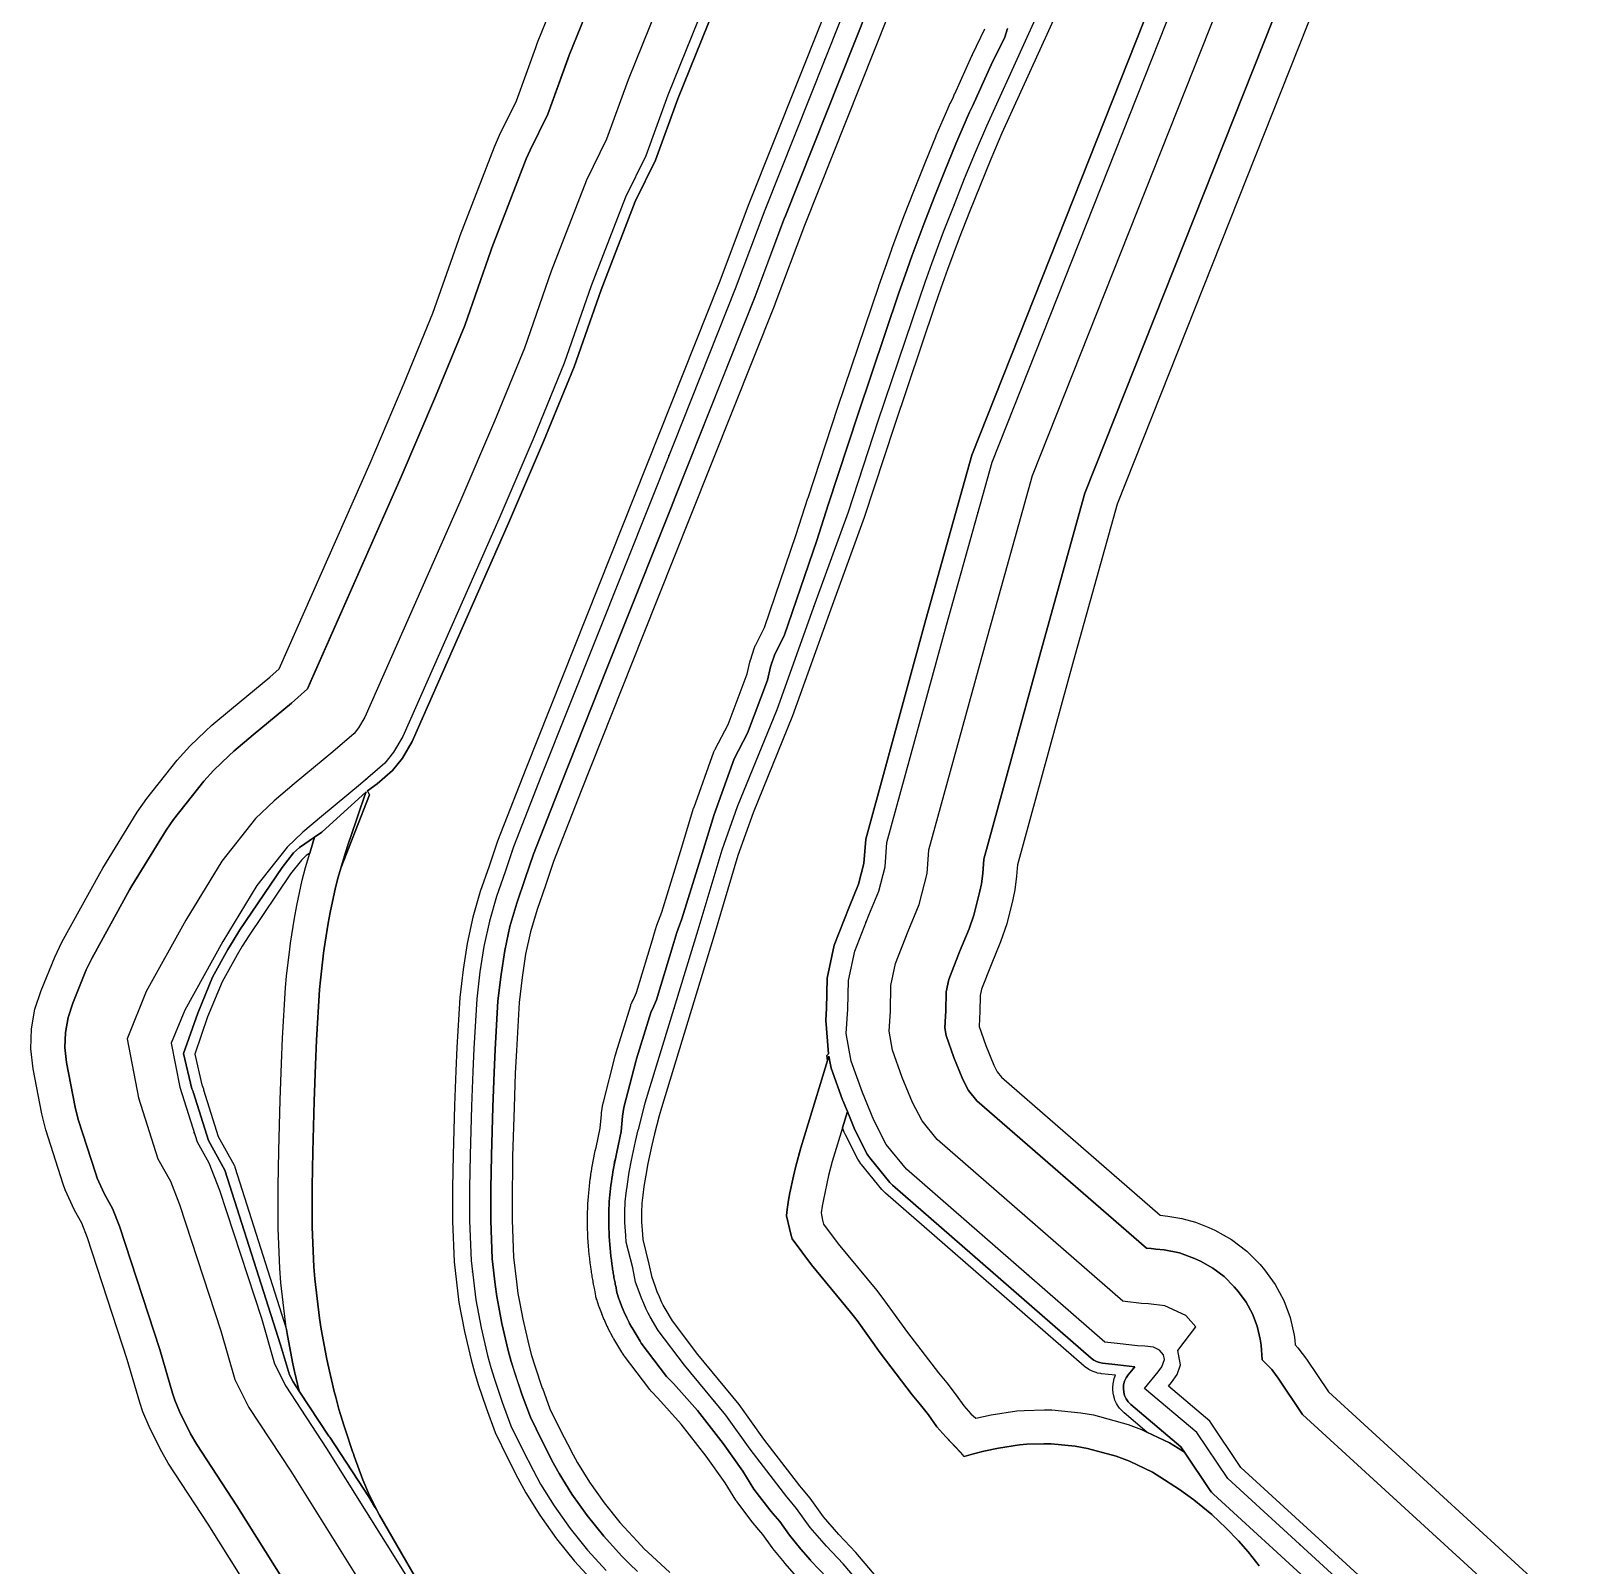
# Model space of a CAD drawing. Header units: inches. Extents: x 87989 to 118156, y 435697 to 451526.
# Drawn here: x 95059.3 to 95422.9, y 441249.4 to 441609.8 of the extents above; entities that cross this region are included whole.
import ezdxf

# ---------------------------------------------------------------- set-up
doc = ezdxf.new("R2010")
doc.units = ezdxf.units.IN
doc.header["$MEASUREMENT"] = 0
for name, color, linetype, true_color in [('As_waterkering_BWK', 7, 'Continuous', 0x7b8981), ('Beschermingszone_BWK', 7, 'Continuous', 0xcf890d), ('Grens_bebouwingsvrije_zone_BWK', 7, 'Continuous', 0x6789ae), ('Kernzone_BWK', 7, 'Continuous', 0xcb89af), ('Referentiepunten_BWK', 7, 'Continuous', 0x178980)]:
    doc.layers.add(name, color=color, linetype=linetype, true_color=true_color)

msp = doc.modelspace()

# ---------------------------------------------------------------- linework, layer by layer
at = {"layer": 'As_waterkering_BWK'}
for points in [[(95277.5851, 441682.8447), (95231.7455, 441567.7491), (95224.7912, 441549.2067), (95206.1941, 441502.511), (95204.9402, 441499.3624), (95179.3052, 441434.9972), (95172.719, 441418.1302), (95170.7301, 441412.2774), (95168.7111, 441406.4296), (95167.0207, 441400.6368), (95165.7181, 441394.7165), (95164.8246, 441388.7731), (95164.0698, 441382.4082), (95163.3782, 441370.7791), (95163.1304, 441365.3458), (95162.8295, 441357.1837), (95162.5006, 441345.7), (95162.3911, 441337.9905), (95162.3598, 441330.2398), (95162.7305, 441320.9523), (95163.8208, 441311.6842), (95165.0763, 441305.0862), (95166.5956, 441298.5908), (95167.3599, 441295.8024), (95168.2164, 441293.0663), (95170.0421, 441287.6256), (95172.052, 441282.1168), (95174.8966, 441276.362), (95177.2954, 441271.6771), (95179.0721, 441268.3631), (95182.2378, 441263.2782), (95186.0125, 441257.9616), (95190.0976, 441252.8819), (95194.4632, 441248.0736)], [(95405.2369, 441210.4712), (95340.5523, 441269.6863), (95333.2969, 441280.5136), (95321.0186, 441290.8943), (95324.1998, 441294.7453), (95325.0928, 441295.9731), (95325.6509, 441297.6474), (95325.4834, 441298.7636), (95324.5347, 441299.8799), (95323.0836, 441300.5496), (95321.0744, 441300.7728), (95319.3443, 441300.8844), (95315.2701, 441301.3867), (95311.6982, 441301.7774), (95265.0477, 441342.39), (95260.2852, 441348.2108), (95257.3748, 441353.8994), (95254.729, 441360.3817), (95252.0831, 441367.7901), (95250.8925, 441374.2724), (95251.2894, 441379.9609), (95251.4217, 441386.7078), (95252.8769, 441393.587), (95256.1842, 441402.0537), (95258.5654, 441407.7422), (95260.0206, 441413.4308), (95260.4175, 441419.1193), (95274.4405, 441470.184), (95285.1561, 441508.5487), (95334.6333, 441633.3)], [(95257.3633, 441241.1715), (95250.2039, 441249.6596), (95246.2393, 441253.8434), (95242.3841, 441258.2215), (95239.2372, 441262.6574), (95237.4163, 441264.8325), (95236.8976, 441265.3913), (95228.3497, 441276.5974), (95222.5801, 441284.6185), (95212.9187, 441296.3445), (95206.7219, 441304.5219), (95204.8492, 441307.659), (95204.3307, 441308.5903), (95203.8631, 441309.5308), (95203.2968, 441310.8022), (95202.7626, 441312.1188), (95202.2054, 441313.5797), (95201.3926, 441315.8761), (95200.7108, 441319.2154), (95199.2072, 441325.2129), (95199.0869, 441326.7958), (95198.8989, 441329.8925), (95198.8509, 441332.2958), (95198.9653, 441334.6799), (95199.1917, 441336.771), (95199.462, 441338.8848), (95199.9079, 441341.696), (95200.4532, 441344.4976), (95201.3982, 441348.8645), (95202.0077, 441351.609), (95202.0426, 441351.7477), (95203.1492, 441356.0182), (95203.6795, 441357.9704), (95216.1234, 441398.6104), (95221.7018, 441417.4212), (95225.3318, 441427.5973), (95234.6415, 441450.4166), (95243.5725, 441475.3852), (95251.388, 441496.8757), (95258.4319, 441518.26), (95268.0016, 441546.6797), (95269.4469, 441550.8286), (95270.9854, 441555.1977), (95273.7646, 441562.6456), (95276.2199, 441568.8912), (95278.7179, 441575.1333), (95281.256, 441581.3537), (95283.9159, 441587.5074), (95301.3317, 441625.8843)], [(95217.4164, 441615.6606), (95208.9497, 441594.7585), (95203.7997, 441580.4951), (95199.0041, 441570.7708), (95190.958, 441549.9115), (95184.608, 441531.7875), (95177.4642, 441514.325), (95169.2621, 441495.1426), (95146.6737, 441444.0227), (95144.5271, 441440.3608), (95142.4437, 441437.7872), (95136.7042, 441432.8304), (95127.5902, 441425.2925), (95123.1748, 441421.5468), (95119.5236, 441418.0361), (95112.3851, 441409.0119), (95104.3568, 441395.899), (95095.4432, 441379.7841), (95092.2682, 441371.9788), (95094.2526, 441361.6601), (95098.331, 441348.852), (95101.125, 441343.852), (95103.6453, 441337.4507), (95113.4852, 441307.3735), (95116.5682, 441296.6502), (95119.1891, 441291.4082), (95128.7563, 441276.7917), (95147.4107, 441247.0241)]]:
    msp.add_lwpolyline(points, dxfattribs=at)
at = {"layer": 'Beschermingszone_BWK'}
for points in [[(95118.8818, 441230.4036), (95100.9666, 441258.9918), (95091.578, 441273.3355), (95089.673, 441276.6502), (95087.0521, 441281.8921), (95085.5583, 441285.3635), (95084.8529, 441287.532), (95081.9351, 441297.6807), (95072.5834, 441326.2658), (95071.2334, 441329.6946), (95069.5236, 441332.7544), (95067.3211, 441337.5653), (95066.8866, 441338.8394), (95062.8083, 441351.6474), (95061.8464, 441355.4281), (95059.8158, 441365.9977), (95059.2952, 441370.6556), (95059.44, 441375.3403), (95060.2472, 441379.9573), (95061.7005, 441384.4132), (95064.8755, 441392.2184), (95066.5663, 441395.7566), (95075.4799, 441411.8715), (95076.2127, 441413.1301), (95084.241, 441426.243), (95086.5037, 441429.4852), (95093.6423, 441438.5094), (95096.651, 441441.8235), (95100.3022, 441445.3343), (95101.8268, 441446.7116), (95106.4002, 441450.5896), (95115.4011, 441458.0356), (95117.6431, 441459.9719), (95138.9975, 441508.299), (95147.0195, 441527.0602), (95153.7443, 441543.4985), (95159.8142, 441560.8232), (95160.1691, 441561.7878), (95168.2153, 441582.6471), (95169.4074, 441585.3664), (95173.3873, 441593.4368), (95177.911, 441605.9655), (95178.3637, 441607.1477), (95186.4972, 441627.2274)], [(95417.3319, 441230.5809), (95358.1209, 441284.7853), (95352.4037, 441293.3171), (95350.916, 441295.2977), (95348.6478, 441297.6124), (95348.3964, 441301.0593), (95348.1815, 441302.4665), (95347.4782, 441305.486), (95346.3749, 441308.3833), (95344.8916, 441311.1057), (95343.0553, 441313.6037), (95342.0593, 441314.7758), (95339.7294, 441317.146), (95337.0822, 441319.1557), (95334.173, 441320.7629), (95332.7219, 441321.4326), (95329.2524, 441322.7069), (95325.6235, 441323.4089), (95323.6143, 441323.6321), (95322.5552, 441323.7251), (95321.4608, 441323.7976), (95281.6169, 441358.46), (95279.6419, 441360.8739), (95278.298, 441363.5007), (95276.2169, 441368.5995), (95274.3687, 441373.7743), (95274.0389, 441375.5698), (95274.2336, 441378.3602), (95274.285, 441379.51), (95274.3745, 441384.079), (95274.9879, 441386.9784), (95277.5071, 441393.4275), (95279.7816, 441398.861), (95280.8479, 441402.0421), (95281.5591, 441404.8223), (95282.3031, 441407.7306), (95282.6712, 441409.4369), (95282.9649, 441411.83), (95283.2025, 441415.2356), (95296.606, 441464.0451), (95306.9825, 441501.195), (95355.8913, 441624.5133)], [(95193.9928, 441624.4233), (95185.7785, 441604.1443), (95185.4355, 441603.2487), (95180.76, 441590.2994), (95176.5823, 441581.8281), (95175.6792, 441579.768), (95167.6331, 441558.9087), (95167.3642, 441558.1779), (95161.2264, 441540.6595), (95154.4001, 441523.9729), (95146.3344, 441505.1096), (95124.2589, 441455.2203), (95120.5655, 441451.9252), (95111.5372, 441444.457), (95107.0021, 441440.611), (95105.8471, 441439.5677), (95102.1959, 441436.0569), (95099.9165, 441433.5461), (95092.778, 441424.522), (95091.0638, 441422.0657), (95083.0355, 441408.9528), (95082.4803, 441407.9994), (95073.5668, 441391.8845), (95072.2858, 441389.204), (95069.1108, 441381.3988), (95068.0098, 441378.0231), (95067.3983, 441374.5254), (95067.2887, 441370.9764), (95067.683, 441367.4477), (95069.7024, 441356.9389), (95070.4311, 441354.0748), (95074.5095, 441341.2667), (95074.8387, 441340.3015), (95076.5072, 441336.6569), (95078.4799, 441333.1267), (95080.1136, 441328.9773), (95089.5836, 441300.0305), (95092.5414, 441289.7425), (95093.0758, 441288.0997), (95094.2075, 441285.4698), (95096.8285, 441280.2279), (95098.2716, 441277.7168), (95107.7035, 441263.3069), (95125.7979, 441234.4328)], [(95363.2854, 441621.4571), (95314.5742, 441498.6372), (95304.3157, 441461.9098), (95291.1277, 441413.8847), (95291.0732, 441413.103), (95290.9455, 441411.2732), (95290.5497, 441408.0477), (95290.0535, 441405.7479), (95288.5983, 441400.0594), (95287.1611, 441395.7719), (95284.9238, 441390.4272), (95282.6787, 441384.6797), (95282.3582, 441383.1646), (95282.2834, 441379.3532), (95282.2142, 441377.8034), (95282.1051, 441375.9385), (95283.6909, 441371.4578), (95285.5757, 441366.8403), (95286.3747, 441365.2784), (95287.3802, 441364.0496), (95324.699, 441331.5609), (95326.507, 441331.36), (95329.7854, 441330.8165), (95332.9868, 441329.9252), (95336.0744, 441328.6963), (95337.5255, 441328.0266), (95341.4466, 441325.8604), (95345.0145, 441323.1516), (95348.1548, 441319.957), (95349.1672, 441318.7654), (95351.6954, 441315.3145), (95353.7243, 441311.5484), (95355.2155, 441307.5389), (95356.1405, 441303.3622), (95356.3079, 441302.246), (95356.3939, 441301.0928), (95357.0443, 441300.44), (95359.0496, 441297.7705), (95364.2317, 441290.0372), (95422.8769, 441236.3507)], [(95238.75, 441247.2187), (95236.4863, 441249.7852), (95236.457, 441249.8203), (95236.3945, 441249.8945), (95236.3633, 441249.9336), (95233.668, 441253.2461), (95233.6191, 441253.3047), (95233.5156, 441253.4414), (95233.4668, 441253.5078), (95231.3125, 441256.5469), (95229.9141, 441258.2188), (95229.5684, 441258.5859), (95229.5273, 441258.6328), (95229.4453, 441258.7266), (95229.4082, 441258.7695), (95229.0977, 441259.1367), (95229.0586, 441259.1836), (95228.9844, 441259.2773), (95228.9492, 441259.3242), (95225.2246, 441264.207), (95225.1563, 441264.3008), (95225.0273, 441264.4883), (95225.002, 441264.5234), (95224.9648, 441264.582), (95222.4063, 441268.6602), (95217.9883, 441274.9336), (95212.082, 441282.5078), (95206.6465, 441288.5859), (95205.1094, 441290.1563), (95205.0117, 441290.2617), (95204.8008, 441290.5078), (95204.707, 441290.625), (95198.752, 441298.4805), (95198.7109, 441298.5391), (95198.6309, 441298.6484), (95198.5918, 441298.707), (95198.2813, 441299.168), (95198.2461, 441299.2227), (95198.1719, 441299.3359), (95198.1348, 441299.3945), (95196.2539, 441302.5508), (95196.2344, 441302.582), (95196.1406, 441302.7461), (95196.1211, 441302.7773), (95195.5801, 441303.7539), (95195.5527, 441303.8047), (95195.416, 441304.0625), (95195.3887, 441304.1133), (95194.8945, 441305.1055), (95194.875, 441305.1523), (95194.7617, 441305.3906), (95194.7402, 441305.4375), (95194.1543, 441306.7539), (95194.1367, 441306.793), (95194.0547, 441306.9844), (95194.041, 441307.0156), (95193.4668, 441308.4336), (95193.4492, 441308.4805), (95192.8574, 441310.0273), (95192.8457, 441310.0586), (95192.7891, 441310.2148), (95192.248, 441311.7383), (95192.2383, 441311.7695), (95192.1875, 441311.9375), (95192.0762, 441312.3672), (95192.0449, 441312.5039), (95192.0293, 441312.5977), (95191.7988, 441314.0234), (95191.7285, 441314.3633), (95191.6563, 441314.707), (95191.5234, 441315.3789), (95191.5176, 441315.4062), (95191.457, 441315.7344), (95191.3945, 441316.0625), (95191.3887, 441316.0977), (95191.3301, 441316.4297), (95191.2715, 441316.7617), (95191.2148, 441317.1016), (95191.1602, 441317.4375), (95191.1543, 441317.4688), (95191.1035, 441317.8008), (95191.0508, 441318.1445), (95191.0039, 441318.4648), (95190.8633, 441319.3906), (95190.8555, 441319.4453), (95190.7324, 441320.4023), (95190.6133, 441321.3516), (95190.6055, 441321.4102), (95190.5078, 441322.3633), (95190.4102, 441323.3203), (95190.4043, 441323.3789), (95190.3301, 441324.332), (95190.2559, 441325.3008), (95190.252, 441325.3477), (95190.2012, 441326.3047), (95190.1523, 441327.2344), (95190.1504, 441327.2656), (95190.1484, 441327.3281), (95190.1465, 441327.3633), (95190.1211, 441328.2852), (95190.0957, 441329.2422), (95190.0938, 441329.3008), (95190.0918, 441330.2617), (95190.0879, 441331.2227), (95190.0879, 441331.2773), (95190.1074, 441332.2344), (95190.1289, 441333.1953), (95190.1309, 441333.2539), (95190.1758, 441334.2305), (95190.1777, 441334.2734), (95190.2305, 441335.1016), (95190.2344, 441335.1484), (95190.3008, 441335.957), (95190.3672, 441336.7656), (95190.373, 441336.8164), (95190.4551, 441337.6211), (95190.5391, 441338.4258), (95190.5449, 441338.4727), (95190.6445, 441339.2813), (95190.7461, 441340.0977), (95190.7637, 441340.207), (95190.8262, 441340.5742), (95190.8574, 441340.8516), (95190.8633, 441340.9063), (95190.8711, 441340.9609), (95190.8809, 441341.0234), (95190.9844, 441341.7422), (95190.9922, 441341.7891), (95191.125, 441342.5898), (95191.2578, 441343.3945), (95191.2656, 441343.4414), (95191.4141, 441344.2383), (95191.5645, 441345.0352), (95191.5723, 441345.0742), (95191.7383, 441345.8789), (95191.9043, 441346.6719), (95191.916, 441346.7227), (95192.0898, 441347.4805), (95193.0684, 441352.0039), (95193.3438, 441355.2617), (95193.3535, 441355.3555), (95193.3789, 441355.5508), (95193.3906, 441355.6367), (95193.7207, 441357.6836), (95193.7402, 441357.7852), (95193.7891, 441358.0234), (95193.8145, 441358.1367), (95196.6055, 441368.9609), (95196.6191, 441369.0078), (95196.8281, 441369.7461), (95196.8418, 441369.7969), (95200.2344, 441380.8711), (95200.2539, 441380.9336), (95200.2969, 441381.0625), (95200.3555, 441381.2188), (95200.3965, 441381.3164), (95200.5762, 441381.6992), (95200.6016, 441381.7539), (95200.6738, 441381.8906), (95200.8828, 441382.2539), (95201.6367, 441383.9141), (95205.5801, 441397.1016), (95205.5898, 441397.1328), (95206.3223, 441399.4648), (95206.3398, 441399.5195), (95206.3789, 441399.6328), (95206.3984, 441399.6914), (95207.5449, 441402.8125), (95212.2656, 441418.0156), (95215.0371, 441427.1953), (95215.0566, 441427.2578), (95215.1016, 441427.3906), (95215.1191, 441427.4414), (95219.8164, 441440.4727), (95219.8594, 441440.582), (95219.8789, 441440.6289), (95220.0137, 441440.9375), (95220.0625, 441441.0391), (95220.0879, 441441.0898), (95223.123, 441446.9102), (95227.5977, 441458.7578), (95228.25, 441461.5469), (95228.2695, 441461.625), (95228.2793, 441461.6563), (95228.3418, 441461.8789), (95228.375, 441461.9883), (95229.3711, 441464.9727), (95229.4316, 441465.1367), (95229.5762, 441465.4805), (95229.6465, 441465.6328), (95231.6777, 441469.6328), (95239.1621, 441491.5078), (95241.9082, 441500.0586), (95241.9238, 441500.1055), (95241.9453, 441500.168), (95248.9434, 441521.418), (95258.5391, 441549.9102), (95258.5449, 441549.9336), (95260.0098, 441554.1328), (95261.5762, 441558.5859), (95261.5918, 441558.6289), (95264.4199, 441566.2031), (95264.4336, 441566.2422), (95266.9238, 441572.5781), (95269.4473, 441578.8789), (95272.0293, 441585.2109), (95272.0469, 441585.25), (95274.7637, 441591.5352), (95274.7832, 441591.5781), (95275.3555, 441592.8398), (95275.3789, 441592.8906), (95276.0684, 441594.3281), (95276.2754, 441594.8516), (95276.2969, 441594.9023), (95276.3496, 441595.0313), (95276.377, 441595.0938), (95280.4082, 441603.9766), (95280.4434, 441604.0508), (95280.4609, 441604.0859), (95280.5605, 441604.2773), (95283.4922, 441610.3086)], [(95288.8262, 441610.4258), (95288.1289, 441608.418), (95284.9609, 441601.9102), (95280.9297, 441593.0273), (95280.6563, 441592.3281), (95279.8965, 441590.75), (95279.3438, 441589.5313), (95276.6465, 441583.2891), (95274.082, 441577.0078), (95271.5723, 441570.7344), (95269.0957, 441564.4336), (95266.2852, 441556.9023), (95264.7285, 441552.4805), (95263.2715, 441548.3008), (95253.6875, 441519.8398), (95246.6621, 441498.5117), (95243.9668, 441490.1055), (95236.2949, 441467.6836), (95234.1113, 441463.3828), (95233.1191, 441460.4063), (95232.3906, 441457.2969), (95227.6953, 441444.8633), (95224.5195, 441438.7773), (95219.8242, 441425.7461), (95217.0449, 441416.5547), (95212.2832, 441401.207), (95211.0918, 441397.9648), (95210.3652, 441395.6523), (95206.3301, 441382.1563), (95205.3379, 441379.9727), (95205.0156, 441379.4102), (95201.6309, 441368.3555), (95201.4355, 441367.6719), (95198.6563, 441356.8906), (95198.3262, 441354.8398), (95198.0234, 441351.2617), (95196.9707, 441346.3906), (95196.7949, 441345.625), (95196.6348, 441344.8594), (95196.4746, 441344.0898), (95196.3301, 441343.3203), (95196.1855, 441342.5469), (95196.0566, 441341.7734), (95195.9297, 441341), (95195.8164, 441340.2227), (95195.7031, 441339.4453), (95195.6055, 441338.6641), (95195.5098, 441337.8867), (95195.4297, 441337.1055), (95195.3477, 441336.3242), (95195.2832, 441335.543), (95195.2188, 441334.7617), (95195.1699, 441333.9805), (95195.127, 441333.0547), (95195.1074, 441332.1289), (95195.0879, 441331.2031), (95195.0918, 441330.2773), (95195.0938, 441329.3516), (95195.1191, 441328.4258), (95195.1445, 441327.4961), (95195.1934, 441326.5703), (95195.2422, 441325.6445), (95195.3145, 441324.7188), (95195.3867, 441323.7969), (95195.4805, 441322.875), (95195.5762, 441321.9531), (95195.6934, 441321.0313), (95195.8105, 441320.1133), (95195.9492, 441319.1992), (95195.9961, 441318.8828), (95196.0449, 441318.5625), (95196.0938, 441318.2422), (95196.1465, 441317.9258), (95196.1992, 441317.6055), (95196.2559, 441317.2891), (95196.3105, 441316.9727), (95196.3711, 441316.6562), (95196.4297, 441316.3398), (95196.4922, 441316.0234), (95196.5566, 441315.7031), (95196.6211, 441315.3906), (95196.6875, 441315.0742), (95196.7148, 441314.9492), (95196.9629, 441313.4063), (95197.4922, 441311.9102), (95197.5332, 441311.7969), (95198.1094, 441310.2891), (95198.6641, 441308.9219), (95198.7285, 441308.7695), (95199.2949, 441307.4961), (95199.3867, 441307.3047), (95199.8535, 441306.3633), (95199.9629, 441306.1563), (95200.4805, 441305.2266), (95200.5566, 441305.0977), (95202.4277, 441301.9609), (95202.7363, 441301.5039), (95208.6875, 441293.6484), (95210.2988, 441292), (95215.9219, 441285.7148), (95222.0059, 441277.9102), (95226.5703, 441271.4297), (95229.1992, 441267.2383), (95232.9219, 441262.3594), (95233.2324, 441261.9883), (95233.6641, 441261.5234), (95235.2754, 441259.6016), (95237.5449, 441256.4023), (95240.2422, 441253.0898), (95242.4863, 441250.5391), (95242.6094, 441250.4023), (95246.4746, 441246.3242)]]:
    msp.add_lwpolyline(points, dxfattribs=at)
for points in [[(95201.8379, 441247.8203, 0), (95199.9316, 441249.6523, 0), (95198.0938, 441251.5117, 0), (95193.9004, 441256.1328, 0), (95190.0039, 441260.9766, 0), (95186.4023, 441266.0508, 0), (95183.4023, 441270.8672, 0), (95181.7461, 441273.957, 0), (95181.7031, 441274.0391, 0), (95179.3633, 441278.6094, 0), (95176.6563, 441284.0859, 0), (95174.7617, 441289.2813, 0), (95172.9746, 441294.6055, 0), (95172.1582, 441297.2109, 0), (95171.4434, 441299.8203, 0), (95169.9688, 441306.1211, 0), (95169.2441, 441309.9336, 0), (95168.7656, 441312.4453, 0), (95168.4277, 441315.3164, 0), (95167.7188, 441321.3438, 0), (95167.3594, 441330.3281, 0), (95167.3906, 441337.9453, 0), (95167.4434, 441341.6367, 0), (95167.5, 441345.5937, 0), (95167.8262, 441357.0195, 0), (95168.127, 441365.1406, 0), (95168.3711, 441370.5156, 0), (95169.0527, 441381.9648, 0), (95169.7813, 441388.1094, 0), (95170.6367, 441393.8047, 0), (95171.8672, 441399.3984, 0), (95173.4766, 441404.9141, 0), (95175.4609, 441410.6563, 0), (95177.418, 441416.4141, 0), (95183.957, 441433.1641, 0), (95194.6484, 441460.0078, 0), (95198.4004, 441469.4258, 0), (95209.5859, 441497.5117, 0), (95210.8398, 441500.6602, 0), (95229.4551, 441547.4023, 0), (95236.3906, 441565.8984, 0), (95236.4277, 441565.9922, 0), (95282.2188, 441680.9648, 0)], [(95286.8535, 441679.0898, 0), (95241.082, 441564.1641, 0), (95241.0625, 441564.1172, 0), (95234.127, 441545.625, 0), (95234.1094, 441545.5781, 0), (95214.2305, 441495.6641, 0), (95203.0449, 441467.5781, 0), (95188.6074, 441431.3281, 0), (95182.1152, 441414.6992, 0), (95180.1914, 441409.0352, 0), (95178.2422, 441403.3945, 0), (95176.7148, 441398.1602, 0), (95175.5566, 441392.8945, 0), (95174.7383, 441387.4609, 0), (95174.7344, 441387.4219, 0), (95174.0352, 441381.5234, 0), (95173.3652, 441370.2539, 0), (95173.1211, 441364.9336, 0), (95172.8242, 441356.8555, 0), (95172.498, 441345.4844, 0), (95172.4434, 441341.5664, 0), (95172.3906, 441337.8984, 0), (95172.3613, 441330.418, 0), (95172.707, 441321.7383, 0), (95173.3945, 441315.9023, 0), (95173.7109, 441313.2031, 0), (95174.1563, 441310.8672, 0), (95174.8613, 441307.1602, 0), (95176.2832, 441301.0742, 0), (95176.2949, 441301.0273, 0), (95176.9492, 441298.6406, 0), (95176.9629, 441298.5977, 0), (95177.7305, 441296.1484, 0), (95179.4746, 441290.9453, 0), (95179.4863, 441290.918, 0), (95181.2598, 441286.0586, 0), (95183.8301, 441280.8555, 0), (95186.1426, 441276.3398, 0), (95186.1641, 441276.2969, 0), (95187.7324, 441273.375, 0), (95190.5664, 441268.8203, 0), (95193.9941, 441263.9961, 0), (95197.7031, 441259.3828, 0), (95201.7227, 441254.9531, 0), (95203.4434, 441253.2148, 0), (95205.2656, 441251.4648, 0), (95209.4023, 441247.6484, 0)], [(95347.9499, 441249.214, 0), (95345.3706, 441252.4497, 0), (95343.0885, 441255.0589, 0), (95340.2024, 441258.0698, 0), (95336.7979, 441261.213, 0), (95332.5679, 441264.6655, 0), (95329.2272, 441267.1017, 0), (95324.5685, 441270.1252, 0), (95322.8815, 441271.1587, 0), (95317.4257, 441273.754, 0), (95314.3257, 441274.9342, 0), (95307.6273, 441276.7553, 0), (95304.6852, 441277.2697, 0), (95299.0336, 441277.8272, 0), (95297.3207, 441277.8675, 0), (95293.3255, 441277.7513, 0), (95291.6349, 441277.6128, 0), (95286.6401, 441276.8671, 0), (95283.2568, 441276.1293, 0), (95280.7933, 441275.5051, 0), (95278.6123, 441274.8742, 0), (95277.7866, 441275.7976, 0), (95274.2996, 441279.4774, 0), (95272.2224, 441281.8363, 0), (95270.2304, 441284.6442, 0), (95268.3748, 441287.0501, 0), (95266.3932, 441289.4075, 0), (95258.8868, 441299.2197, 0), (95253.4287, 441306.8079, 0), (95251.9077, 441308.7824, 0), (95242.738, 441319.9116, 0), (95238.1527, 441326.0155, 0), (95237.9428, 441326.8168, 0), (95237.5701, 441328.4563, 0), (95236.8791, 441331.4432, 0), (95236.9314, 441332.3157, 0), (95237.0825, 441333.4971, 0), (95237.3347, 441335.0873, 0), (95237.6774, 441336.8477, 0), (95238.5166, 441340.727, 0), (95238.9658, 441342.7488, 0), (95239.8786, 441346.2713, 0), (95240.1918, 441347.4243, 0), (95245.3621, 441364.3098, 0), (95246.7851, 441368.9572, 0), (95247.1654, 441366.8868, 0), (95247.3744, 441366.1084, 0), (95250.0203, 441358.7, 0), (95250.0997, 441358.4922, 0), (95251.1554, 441355.9057, 0), (95249.998, 441352.1258, 0), (95247.8786, 441345.2041, 0), (95247.6111, 441344.2193, 0), (95246.7452, 441340.8777, 0), (95246.331, 441339.0139, 0), (95245.514, 441335.2371, 0), (95245.214, 441333.696, 0), (95244.9748, 441332.1459, 0), (95245.33, 441330.4017, 0), (95245.5458, 441329.4521, 0), (95249.0158, 441324.8731, 0), (95258.0819, 441313.8696, 0), (95259.9231, 441311.4793, 0), (95265.3157, 441303.9823, 0), (95272.5657, 441294.4993, 0), (95274.509, 441292.1854, 0), (95276.7553, 441289.273, 0), (95278.5041, 441286.8079, 0), (95280.2071, 441284.874, 0), (95281.3647, 441283.8981, 0), (95284.9357, 441284.6834, 0), (95290.982, 441285.5861, 0), (95292.6726, 441285.7246, 0), (95297.5089, 441285.8653, 0), (95299.2218, 441285.825, 0), (95306.0632, 441285.1502, 0), (95309.0109, 441284.6347, 0), (95317.1195, 441282.4303, 0), (95320.2771, 441281.2286, 0), (95321.5519, 441280.6222, 0), (95326.8815, 441278.0869, 0), (95328.9237, 441276.8359, 0), (95330.3728, 441275.8954, 0), (95336.3987, 441266.9029, 0), (95336.7221, 441266.4723, 0), (95337.1761, 441265.9983, 0), (95360.6029, 441244.5524, 0)]]:
    msp.add_polyline3d(points, dxfattribs=at)
for points in [[(95138.8829, 441265.7212, 0), (95140.5556, 441262.3398, 0), (95140.0593, 441263.1642, 0), (95138.706, 441265.4125, 0), (95129.5118, 441279.4354, 0), (95129.2837, 441279.6375, 0), (95122.3288, 441290.2633, 0), (95121.2591, 441294.8368, 0), (95120.8695, 441296.6743, 0), (95119.614, 441303.2724, 0), (95119.3875, 441304.7456, 0), (95119.1289, 441306.4269, 0), (95118.0387, 441315.695, 0), (95117.7664, 441319.1573, 0), (95117.3956, 441328.4448, 0), (95117.3601, 441330.4215, 0), (95117.3935, 441338.4009, 0), (95117.5121, 441346.6636, 0), (95117.854, 441358.6567, 0), (95118.169, 441367.2, 0), (95118.4413, 441373.1402, 0), (95119.1492, 441385.0797, 0), (95119.3829, 441387.7076, 0), (95120.1378, 441394.0725, 0), (95120.3247, 441395.463, 0), (95121.2182, 441401.4065, 0), (95121.7693, 441404.3859, 0), (95123.0718, 441410.3062, 0), (95123.8225, 441413.243, 0), (95124.8127, 441416.6363, 0), (95125.5129, 441419.0358, 0), (95125.9568, 441420.4301, 0), (95127.6597, 441421.5831, 0), (95138.0465, 441431.0214, 0), (95137.6866, 441430.0351, 0), (95136.3501, 441426.102, 0), (95135.7267, 441424.2673, 0), (95133.7369, 441418.5045, 0), (95133.1926, 441416.7947, 0), (95131.5022, 441411.0019, 0), (95130.8849, 441408.5872, 0), (95129.5824, 441402.6669, 0), (95129.1293, 441400.2171, 0), (95128.2358, 441394.2737, 0), (95128.0821, 441393.1304, 0), (95127.3273, 441386.7655, 0), (95127.1351, 441384.6048, 0), (95126.4301, 441372.7204, 0), (95126.1621, 441366.8704, 0), (95125.8496, 441358.3948, 0), (95125.51, 441346.4923, 0), (95125.3931, 441338.328, 0), (95125.3601, 441330.3892, 0), (95125.3892, 441328.7639, 0), (95125.76, 441319.4764, 0), (95125.9839, 441316.6296, 0), (95127.0742, 441307.3615, 0), (95127.473, 441304.7678, 0), (95128.7285, 441298.1698, 0), (95129.0488, 441296.6589, 0), (95130.5681, 441290.1635, 0), (95130.9116, 441288.8106, 0), (95131.6759, 441286.0222, 0), (95132.0495, 441284.7489, 0), (95132.9061, 441282.0127, 0), (95133.1387, 441281.2955, 0), (95134.9644, 441275.8548, 0), (95135.0967, 441275.4768, 0), (95135.2833, 441274.944, 0), (95137.2931, 441269.4352, 0)], [(95121.2591, 441294.8368, 0), (95122.3288, 441290.2633, 0), (95120.9261, 441292.4065, 0), (95120.0775, 441294.1037, 0), (95117.91, 441301.15, 0), (95104.8393, 441342.1418, 0), (95100.99, 441349.1, 0), (95097.48, 441360.33, 0), (95097.449, 441360.436, 0), (95097.422, 441360.544, 0), (95097.396, 441360.651, 0), (95097.3698, 441360.7891, 0), (95097.1002, 441361.258, 0), (95095.182, 441369.5924, 0), (95098.4893, 441379.0512, 0), (95101.9907, 441387.49, 0), (95105.6036, 441394.0221, 0), (95106.7981, 441396.0572, 0), (95108.3623, 441398.6118, 0), (95118.2973, 441413.2621, 0), (95121.0078, 441416.6886, 0), (95122.3811, 441418.009, 0), (95125.9568, 441420.4301, 0), (95125.5129, 441419.0358, 0), (95124.8127, 441416.6363, 0), (95123.9597, 441416.0588, 0), (95122.8631, 441415.0043, 0), (95120.3151, 441411.7832, 0), (95110.464, 441397.2567, 0), (95108.9424, 441394.7715, 0), (95107.7759, 441392.7841, 0), (95104.2462, 441386.4025, 0), (95100.8257, 441378.1589, 0), (95097.7803, 441369.4491, 0), (95099.4477, 441362.2046, 0), (95099.5191, 441362.0853, 0), (95099.7139, 441361.6723, 0), (95099.8236, 441361.2684, 0), (95099.8426, 441361.1709, 0), (95099.8711, 441361.0584, 0), (95103.3004, 441350.0881, 0), (95107.0269, 441343.352, 0), (95107.1885, 441342.9968, 0), (95107.2212, 441342.9013, 0), (95119.3875, 441304.7456, 0), (95119.614, 441303.2724, 0), (95120.8695, 441296.6743, 0)], [(95329.5335, 441277.1479, 0), (95330.3728, 441275.8954, 0), (95328.9237, 441276.8359, 0), (95326.8815, 441278.0869, 0), (95321.5519, 441280.6222, 0), (95316.1764, 441285.167, 0), (95316.0172, 441285.3138, 0), (95315.4073, 441285.9275, 0), (95315.13, 441286.2596, 0), (95314.635, 441286.9692, 0), (95314.4192, 441287.3442, 0), (95314.0539, 441288.1285, 0), (95313.9059, 441288.5351, 0), (95313.6814, 441289.3707, 0), (95313.6057, 441289.7966, 0), (95313.5286, 441290.6584, 0), (95313.5274, 441291.091, 0), (95313.6, 441291.9532, 0), (95313.6735, 441292.3796, 0), (95313.8937, 441293.2163, 0), (95314.0395, 441293.6236, 0), (95314.1939, 441293.9597, 0), (95310.8828, 441294.3219, 0), (95310.6979, 441294.3491, 0), (95309.9633, 441294.4856, 0), (95309.602, 441294.5812, 0), (95308.896, 441294.8256, 0), (95308.553, 441294.974, 0), (95307.8913, 441295.3209, 0), (95307.5742, 441295.5187, 0), (95306.9716, 441295.9605, 0), (95306.8082, 441296.0911, 0), (95260.1232, 441336.7333, 0), (95259.9701, 441336.8783, 0), (95259.3834, 441337.4833, 0), (95259.2431, 441337.6407, 0), (95254.4805, 441343.4616, 0), (95254.3587, 441343.6234, 0), (95253.8984, 441344.2896, 0), (95253.7591, 441344.5161, 0), (95253.6232, 441344.7668, 0), (95250.6979, 441350.4833, 0), (95250.6514, 441350.5794, 0), (95250.4734, 441350.9673, 0), (95250.4309, 441351.0652, 0), (95249.998, 441352.1258, 0), (95251.1554, 441355.9057, 0), (95252.7456, 441352.0099, 0), (95252.9236, 441351.622, 0), (95255.834, 441345.9335, 0), (95255.9551, 441345.7108, 0), (95256.4154, 441345.0447, 0), (95261.1779, 441339.2238, 0), (95261.7647, 441338.6189, 0), (95308.4497, 441297.9767, 0), (95309.0523, 441297.535, 0), (95309.714, 441297.188, 0), (95310.42, 441296.9435, 0), (95311.1546, 441296.8071, 0), (95314.6923, 441296.4201, 0), (95318.6907, 441295.9272, 0), (95317.1638, 441294.0787, 0), (95316.6725, 441293.3665, 0), (95316.3114, 441292.5802, 0), (95316.0912, 441291.7434, 0), (95316.0186, 441290.8812, 0), (95316.0957, 441290.0194, 0), (95316.3203, 441289.1838, 0), (95316.6855, 441288.3995, 0), (95317.1805, 441287.6898, 0), (95317.7904, 441287.0761, 0)]]:
    msp.add_polyline3d(points, close=True, dxfattribs=at)
at = {"layer": 'Grens_bebouwingsvrije_zone_BWK'}
for points in [[(95273.878, 441684.3471), (95228.0145, 441569.1916), (95221.0602, 441550.6491), (95175.5841, 441436.4647), (95168.9605, 441419.5018), (95166.9459, 441413.5736), (95164.8985, 441407.6433), (95163.1431, 441401.628), (95161.7826, 441395.4444), (95160.8598, 441389.3061), (95160.0838, 441382.7628), (95159.3836, 441370.989), (95159.1337, 441365.5106), (95158.8316, 441357.3146), (95158.5014, 441345.7856), (95158.3912, 441338.027), (95158.3595, 441330.1681), (95158.7399, 441320.6384), (95159.8648, 441311.0759), (95161.1624, 441304.2564), (95162.718, 441297.6063), (95163.5211, 441294.6759), (95164.4112, 441291.8324), (95166.2665, 441286.3036), (95168.3692, 441280.5404), (95171.3233, 441274.5641), (95173.7523, 441269.8204), (95175.6079, 441266.359), (95178.9061, 441261.0613), (95182.8203, 441255.5483), (95187.0556, 441250.2818), (95191.5591, 441245.3215)], [(95407.823, 441213.5267), (95343.6077, 441272.3122), (95336.3077, 441283.2061), (95326.6211, 441291.3957), (95327.3622, 441292.2928), (95328.6918, 441294.121), (95329.4456, 441296.3825), (95328.8172, 441299.7897), (95333.0165, 441305.3416), (95330.7265, 441308.0358), (95325.8008, 441310.3092), (95321.9489, 441310.7372), (95320.2788, 441310.8449), (95316.4256, 441311.32), (95315.9007, 441311.3774), (95272.2517, 441349.377), (95268.7012, 441353.7165), (95266.4719, 441358.0739), (95264.0715, 441363.9546), (95261.7725, 441370.3919), (95260.9562, 441374.8365), (95261.2825, 441379.5146), (95261.4012, 441385.5648), (95262.4904, 441390.7137), (95265.455, 441398.3032), (95268.0722, 441404.5554), (95269.9333, 441411.8306), (95270.324, 441417.4307), (95284.0777, 441467.5149), (95294.6458, 441505.3514), (95343.8759, 441629.4797)], [(95260.1328, 441244.0921), (95253.1869, 441252.327), (95249.193, 441256.5417), (95245.525, 441260.7073), (95242.4071, 441265.1023), (95240.4176, 441267.4788), (95239.9607, 441267.971), (95231.5642, 441278.9787), (95225.7507, 441287.0608), (95216.0576, 441298.8253), (95210.0433, 441306.7618), (95208.3147, 441309.6575), (95207.8709, 441310.4546), (95207.4826, 441311.2356), (95206.9781, 441312.3684), (95206.4849, 441313.5837), (95205.96, 441314.96), (95205.2562, 441316.9486), (95204.6123, 441320.1023), (95203.1699, 441325.8555), (95203.0777, 441327.0686), (95202.8965, 441330.0537), (95202.8528, 441332.2398), (95202.955, 441334.3684), (95203.1643, 441336.302), (95203.4221, 441338.3177), (95203.8475, 441341.0003), (95204.3716, 441343.6924), (95205.3055, 441348.0079), (95205.9004, 441350.6869), (95205.9215, 441350.7709), (95207.0155, 441354.9922), (95207.5229, 441356.8603), (95219.9533, 441397.4562), (95225.5058, 441416.1797), (95229.0693, 441426.1691), (95238.3783, 441448.9868), (95247.3353, 441474.0281), (95255.1681, 441495.5661), (95262.227, 441516.996), (95271.7858, 441545.3835), (95273.2221, 441549.5064), (95274.7459, 441553.8341), (95277.5, 441561.2145), (95279.9381, 441567.4164), (95282.4266, 441573.6346), (95284.944, 441579.8044), (95287.5732, 441585.8873), (95304.9801, 441624.2444)], [(95208.0469, 441619.1657), (95199.6092, 441598.335), (95194.5838, 441584.4168), (95189.8362, 441574.7898), (95181.572, 441553.3651), (95175.2553, 441535.3363), (95168.2386, 441518.1841), (95160.091, 441499.1294), (95137.7578, 441448.587), (95136.2809, 441446.0676), (95135.2325, 441444.7725), (95130.2487, 441440.4683), (95121.1687, 441432.9586), (95116.4682, 441428.971), (95112.1025, 441424.7732), (95104.1699, 441414.7452), (95095.713, 441400.9323), (95086.4046, 441384.1034), (95081.8884, 441373.0012), (95084.5444, 441359.1901), (95089.1088, 441344.8556), (95092.0669, 441339.5619), (95094.2326, 441334.0613), (95103.9246, 441304.4363), (95107.212, 441293.0019), (95110.5043, 441286.4171), (95120.3352, 441271.3978), (95138.7656, 441241.9876)]]:
    msp.add_lwpolyline(points, dxfattribs=at)
at = {"layer": 'Kernzone_BWK'}
for points in [[(95282.2188, 441680.9648), (95236.4258, 441565.9922), (95236.3906, 441565.8984), (95229.4531, 441547.4023), (95210.8398, 441500.6602), (95209.5859, 441497.5117), (95198.3984, 441469.4258), (95194.6484, 441460.0078), (95183.957, 441433.1641), (95177.418, 441416.4141), (95175.4609, 441410.6563), (95173.4766, 441404.9141), (95171.8672, 441399.3984), (95170.6367, 441393.8047), (95169.7813, 441388.1094), (95169.0508, 441381.9648), (95168.3711, 441370.5156), (95168.125, 441365.1406), (95167.8281, 441357.0195), (95167.5, 441345.5937), (95167.4453, 441341.6367), (95167.3906, 441337.9453), (95167.3594, 441330.3281), (95167.7188, 441321.3438), (95168.4297, 441315.3164), (95168.7656, 441312.4453), (95169.2422, 441309.9336), (95169.9688, 441306.1211), (95171.4414, 441299.8203), (95172.1563, 441297.2109), (95172.9727, 441294.6055), (95174.7617, 441289.2813), (95176.6563, 441284.0859), (95179.3633, 441278.6094), (95181.7031, 441274.0391), (95181.7461, 441273.957), (95183.4023, 441270.8672), (95186.4023, 441266.0508), (95190.0039, 441260.9766), (95193.8984, 441256.1328), (95198.0938, 441251.5117), (95199.9336, 441249.6523), (95201.8398, 441247.8203)], [(95330.0117, 441635.2102), (95280.4111, 441510.1476), (95269.6224, 441471.5185), (95255.4648, 441419.9634), (95255.0647, 441414.2314), (95253.8117, 441409.3357), (95251.5485, 441403.9291), (95248.0702, 441395.0235), (95246.4323, 441387.2797), (95246.2924, 441380.184), (95246.0995, 441377.4118), (95246.743, 441369.4759), (95246.3633, 441369.0898), (95246.4688, 441367.9258), (95245.3633, 441364.3086), (95240.1914, 441347.4258), (95239.8789, 441346.2695), (95238.9648, 441342.75), (95238.5156, 441340.7266), (95237.6758, 441336.8477), (95237.3359, 441335.0859), (95237.082, 441333.4961), (95236.9297, 441332.3164), (95236.8789, 441331.4414), (95237.5703, 441328.457), (95237.9414, 441326.8164), (95238.1523, 441326.0156), (95242.7383, 441319.9102), (95251.9063, 441308.7813), (95253.4297, 441306.8086), (95258.8867, 441299.2188), (95266.3945, 441289.4063), (95268.375, 441287.0508), (95270.2305, 441284.6445), (95272.2227, 441281.8359), (95274.3008, 441279.4766), (95277.7852, 441275.7969), (95278.6133, 441274.875), (95280.793, 441275.5039), (95283.2578, 441276.1289), (95286.6406, 441276.8672), (95291.6367, 441277.6133), (95293.3242, 441277.75), (95297.3203, 441277.8672), (95299.0352, 441277.8281), (95304.6836, 441277.2695), (95307.6289, 441276.7539), (95314.3242, 441274.9336), (95317.4258, 441273.7539), (95322.8828, 441271.1602), (95324.5703, 441270.125), (95329.2266, 441267.1016), (95332.5664, 441264.6641), (95336.7969, 441261.2148), (95340.2031, 441258.0703), (95343.0898, 441255.0586), (95345.3711, 441252.4492), (95347.9492, 441249.2148)], [(95360.6029, 441244.5524), (95337.1761, 441265.9983), (95336.7221, 441266.4723), (95336.3987, 441266.9029), (95330.3728, 441275.8954), (95329.5335, 441277.1479), (95317.7904, 441287.0761), (95317.1805, 441287.6898), (95316.6855, 441288.3995), (95316.3203, 441289.1838), (95316.0957, 441290.0194), (95316.0186, 441290.8812), (95316.0912, 441291.7434), (95316.3114, 441292.5802), (95316.6725, 441293.3665), (95317.1638, 441294.0787), (95318.6907, 441295.9272), (95314.6923, 441296.4201), (95311.1546, 441296.8071), (95310.42, 441296.9435), (95309.714, 441297.188), (95309.0523, 441297.535), (95308.4497, 441297.9767), (95261.7647, 441338.6189), (95261.1779, 441339.2238), (95256.4154, 441345.0447), (95255.9551, 441345.7108), (95255.834, 441345.9335), (95252.9236, 441351.622), (95252.7456, 441352.0099), (95251.1554, 441355.9057), (95250.0997, 441358.4922), (95250.0203, 441358.7), (95247.3744, 441366.1084), (95247.1654, 441366.8868), (95246.7851, 441368.9572), (95246.4691, 441367.925), (95246.3632, 441369.09), (95246.743, 441369.4759), (95246.0995, 441377.4118), (95246.2924, 441380.184), (95246.4323, 441387.2797), (95248.0702, 441395.0235), (95251.5485, 441403.9291), (95253.8117, 441409.3357), (95255.0647, 441414.2314), (95255.4648, 441419.9634), (95269.6224, 441471.5185), (95280.4111, 441510.1476), (95330.0117, 441635.2102)], [(95125.7979, 441234.4328), (95107.7035, 441263.3069), (95098.2716, 441277.7168), (95096.8285, 441280.2279), (95094.2075, 441285.4698), (95093.0758, 441288.0997), (95092.5414, 441289.7425), (95089.5836, 441300.0305), (95080.1136, 441328.9773), (95078.4799, 441333.1267), (95076.5072, 441336.6569), (95074.8387, 441340.3015), (95074.5095, 441341.2667), (95070.4311, 441354.0748), (95069.7024, 441356.9389), (95067.683, 441367.4477), (95067.2887, 441370.9764), (95067.3983, 441374.5254), (95068.0098, 441378.0231), (95069.1108, 441381.3988), (95072.2858, 441389.204), (95073.5668, 441391.8845), (95082.4803, 441407.9994), (95083.0355, 441408.9528), (95091.0638, 441422.0657), (95092.778, 441424.522), (95099.9165, 441433.5461), (95102.1959, 441436.0569), (95105.8471, 441439.5677), (95107.0021, 441440.611), (95111.5372, 441444.457), (95120.5655, 441451.9252), (95124.2589, 441455.2203), (95125.0117, 441456.9211), (95146.3359, 441505.1094), (95154.3984, 441523.9727), (95161.2266, 441540.6602), (95167.3633, 441558.1797), (95167.6328, 441558.9102), (95175.6797, 441579.7695), (95176.582, 441581.8281), (95180.7617, 441590.3008), (95185.4336, 441603.25), (95185.7773, 441604.1445), (95193.9922, 441624.4219)], [(95355.8906, 441624.5117), (95306.9844, 441501.1953), (95296.6055, 441464.0469), (95283.2031, 441415.2344), (95282.9648, 441411.8281), (95282.6719, 441409.4375), (95282.3047, 441407.7305), (95281.5748, 441404.8863), (95280.8479, 441402.0421), (95279.7816, 441398.861), (95277.5071, 441393.4275), (95274.9879, 441386.9784), (95274.3745, 441384.079), (95274.285, 441379.51), (95274.2336, 441378.3602), (95274.0389, 441375.5698), (95274.3687, 441373.7743), (95276.2169, 441368.5995), (95278.298, 441363.5007), (95279.6419, 441360.8739), (95281.6169, 441358.46), (95321.4608, 441323.7976), (95322.5552, 441323.7251), (95323.6143, 441323.6321), (95325.6235, 441323.4089), (95329.2524, 441322.7069), (95332.7219, 441321.4326), (95334.173, 441320.7629), (95337.0822, 441319.1557), (95339.7294, 441317.146), (95342.0593, 441314.7758), (95343.0553, 441313.6037), (95344.8916, 441311.1057), (95346.3749, 441308.3833), (95347.4782, 441305.486), (95348.1815, 441302.4665), (95348.3964, 441301.0593), (95348.6478, 441297.6124), (95350.916, 441295.2977), (95352.4037, 441293.3171), (95358.1209, 441284.7853), (95420.1073, 441228.0402)], [(95219.7584, 441614.7847), (95211.2851, 441593.8639), (95206.1039, 441579.5145), (95201.296, 441569.7662), (95193.3045, 441549.0476), (95186.9462, 441530.8998), (95179.7704, 441513.3602), (95171.5548, 441494.1463), (95148.903, 441442.8819), (95146.5886, 441438.9344), (95144.2469, 441436.0408), (95140.6495, 441432.9341), (95138.3599, 441431.2519), (95138.8467, 441430.3276), (95132.1267, 441413.1422), (95133.1926, 441416.7947), (95133.7369, 441418.5045), (95135.7267, 441424.2673), (95136.3501, 441426.102), (95137.6866, 441430.0351), (95138.0465, 441431.0214), (95127.6597, 441421.5831), (95125.9568, 441420.4301), (95122.3811, 441418.009), (95121.0078, 441416.6886), (95118.2973, 441413.2621), (95108.3623, 441398.6118), (95106.7981, 441396.0572), (95105.6036, 441394.0221), (95101.9907, 441387.49), (95098.4893, 441379.0512), (95095.182, 441369.5924), (95097.1002, 441361.258), (95097.3698, 441360.7891), (95097.396, 441360.651), (95097.422, 441360.544), (95097.449, 441360.436), (95097.48, 441360.33), (95100.99, 441349.1), (95104.8393, 441342.1418), (95117.91, 441301.15), (95120.0775, 441294.1037), (95120.9261, 441292.4065), (95122.3288, 441290.2633), (95129.2837, 441279.6375), (95129.5118, 441279.4354), (95138.706, 441265.4125), (95140.0593, 441263.1642), (95140.5101, 441262.4153), (95141.184, 441261.106), (95154.5751, 441237.8948)], [(95154.5742, 441237.8945), (95141.1836, 441261.1055), (95140.5117, 441262.4141), (95140.5547, 441262.3398), (95138.8828, 441265.7227), (95137.293, 441269.4336), (95135.2852, 441274.9453), (95135.0977, 441275.4766), (95134.9648, 441275.8555), (95133.1406, 441281.2969), (95132.9063, 441282.0117), (95132.0508, 441284.75), (95131.6758, 441286.0234), (95130.9102, 441288.8125), (95130.5664, 441290.1641), (95129.0469, 441296.6602), (95128.7266, 441298.168), (95127.4727, 441304.7695), (95127.0742, 441307.3633), (95125.9844, 441316.6289), (95125.7617, 441319.4766), (95125.3906, 441328.7656), (95125.3594, 441330.3906), (95125.3945, 441338.3281), (95125.5117, 441346.4922), (95125.8477, 441358.3945), (95126.1602, 441366.8711), (95126.4297, 441372.7188), (95127.1367, 441384.6055), (95127.3281, 441386.7656), (95128.082, 441393.1289), (95128.2344, 441394.2734), (95129.1289, 441400.2188), (95129.582, 441402.668), (95130.8867, 441408.5859), (95131.5039, 441411), (95132.125, 441413.1406), (95138.8477, 441430.3281), (95138.3604, 441431.2521), (95140.6495, 441432.9341), (95144.2469, 441436.0408), (95146.5886, 441438.9344), (95148.903, 441442.8819), (95171.5548, 441494.1463), (95179.7704, 441513.3602), (95186.9462, 441530.8998), (95193.3045, 441549.0476), (95201.296, 441569.7662), (95206.1039, 441579.5145), (95211.2851, 441593.8639), (95219.7584, 441614.7847)], [(95246.4766, 441246.3242), (95242.6094, 441250.4023), (95242.4883, 441250.5391), (95240.2422, 441253.0898), (95237.5469, 441256.4023), (95235.2734, 441259.6016), (95233.6641, 441261.5234), (95233.2344, 441261.9883), (95232.9219, 441262.3594), (95229.1992, 441267.2383), (95226.5703, 441271.4297), (95222.0078, 441277.9102), (95215.9219, 441285.7148), (95210.3008, 441292), (95208.6875, 441293.6484), (95202.7383, 441301.5039), (95202.4297, 441301.9609), (95200.5547, 441305.0977), (95200.4805, 441305.2266), (95199.9609, 441306.1563), (95199.8516, 441306.3633), (95199.3867, 441307.3047), (95199.2969, 441307.4961), (95198.7305, 441308.7695), (95198.6641, 441308.9219), (95198.1094, 441310.2891), (95197.5352, 441311.7969), (95197.4922, 441311.9102), (95196.9609, 441313.4063), (95196.7148, 441314.9492), (95196.6875, 441315.0742), (95196.6211, 441315.3906), (95196.5547, 441315.7031), (95196.4922, 441316.0234), (95196.4297, 441316.3398), (95196.3711, 441316.6562), (95196.3125, 441316.9727), (95196.2578, 441317.2891), (95196.1992, 441317.6055), (95196.1484, 441317.9258), (95196.0938, 441318.2422), (95196.0469, 441318.5625), (95195.9961, 441318.8828), (95195.9492, 441319.1992), (95195.8086, 441320.1133), (95195.6914, 441321.0313), (95195.5742, 441321.9531), (95195.4805, 441322.875), (95195.3867, 441323.7969), (95195.3164, 441324.7188), (95195.2422, 441325.6445), (95195.1953, 441326.5703), (95195.1445, 441327.4961), (95195.1211, 441328.4258), (95195.0938, 441329.3516), (95195.0898, 441330.2773), (95195.0898, 441331.2031), (95195.1055, 441332.1289), (95195.1289, 441333.0547), (95195.1719, 441333.9805), (95195.2188, 441334.7617), (95195.2813, 441335.543), (95195.3477, 441336.3242), (95195.4297, 441337.1055), (95195.5117, 441337.8867), (95195.6055, 441338.6641), (95195.7031, 441339.4453), (95195.8164, 441340.2227), (95195.9297, 441341), (95196.0586, 441341.7734), (95196.1875, 441342.5469), (95196.3281, 441343.3203), (95196.4727, 441344.0898), (95196.6328, 441344.8594), (95196.793, 441345.625), (95196.9688, 441346.3906), (95198.0234, 441351.2617), (95198.3281, 441354.8398), (95198.6563, 441356.8906), (95201.4336, 441367.6719), (95201.6289, 441368.3555), (95205.0156, 441379.4102), (95205.3398, 441379.9727), (95206.332, 441382.1563), (95210.3633, 441395.6523), (95211.0938, 441397.9648), (95212.2813, 441401.207), (95217.0469, 441416.5547), (95219.8242, 441425.7461), (95224.5195, 441438.7773), (95227.6953, 441444.8633), (95232.3906, 441457.2969), (95233.1211, 441460.4063), (95234.1133, 441463.3828), (95236.293, 441467.6836), (95243.9688, 441490.1055), (95246.6641, 441498.5117), (95253.6875, 441519.8398), (95263.2734, 441548.3008), (95264.7266, 441552.4805), (95266.2852, 441556.9023), (95269.0938, 441564.4336), (95271.5703, 441570.7344), (95274.082, 441577.0078), (95276.6484, 441583.2891), (95279.3438, 441589.5313), (95279.8984, 441590.75), (95280.6563, 441592.3281), (95280.9297, 441593.0273), (95284.9609, 441601.9102), (95288.1289, 441608.418), (95288.8242, 441610.4258)]]:
    msp.add_lwpolyline(points, dxfattribs=at)
at = {"layer": 'Referentiepunten_BWK'}
for p in [(95245.8377, 441603.1323), (95317.4867, 441590.0667), (95276.2606, 441568.993), (95181.2233, 441523.5139), (95209.2105, 441510.085), (95281.846, 441496.6975), (95243.2914, 441474.5992), (95138.0802, 441434.0187), (95172.3751, 441417.1182), (95255.5381, 441400.3997), (95210.4883, 441380.2069), (95097.6714, 441350.9236), (95163.0441, 441318.2865), (95293.5835, 441317.5476), (95219.9382, 441287.825), (95138.8908, 441260.6196), (95357.4782, 441254.1916)]:
    msp.add_point(p, dxfattribs=at)

doc.saveas('drawing.dxf')
